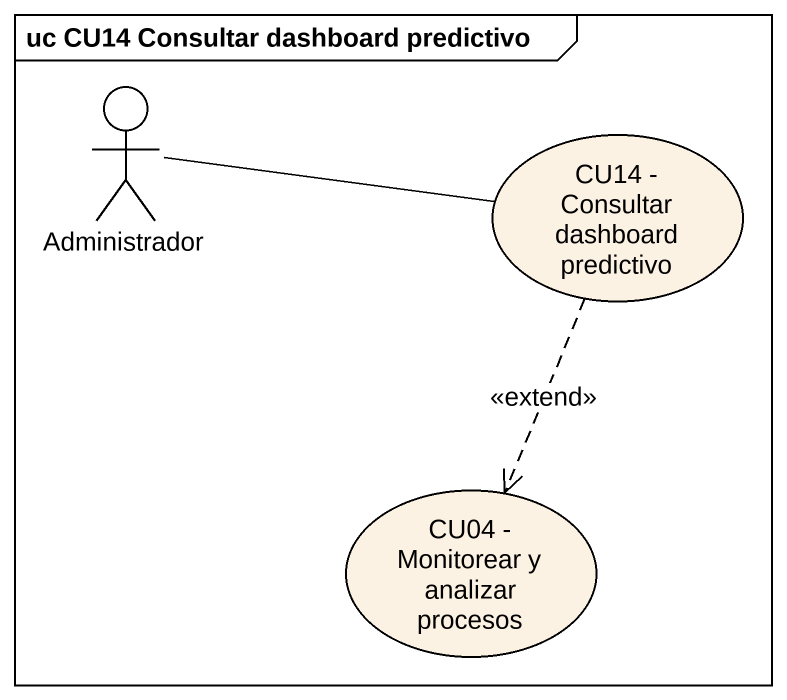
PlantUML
@startuml
mainframe uc CU14 Consultar dashboard predictivo
actor Administrador
usecase "CU14 - Consultar dashboard predictivo" as CU14_Consultar_dashboard
usecase "CU04 - Monitorear y analizar procesos" as CU04_Monitorear_y_analizar
CU14_Consultar_dashboard -left- Administrador
CU14_Consultar_dashboard ..> CU04_Monitorear_y_analizar : <<extend>>
@enduml
